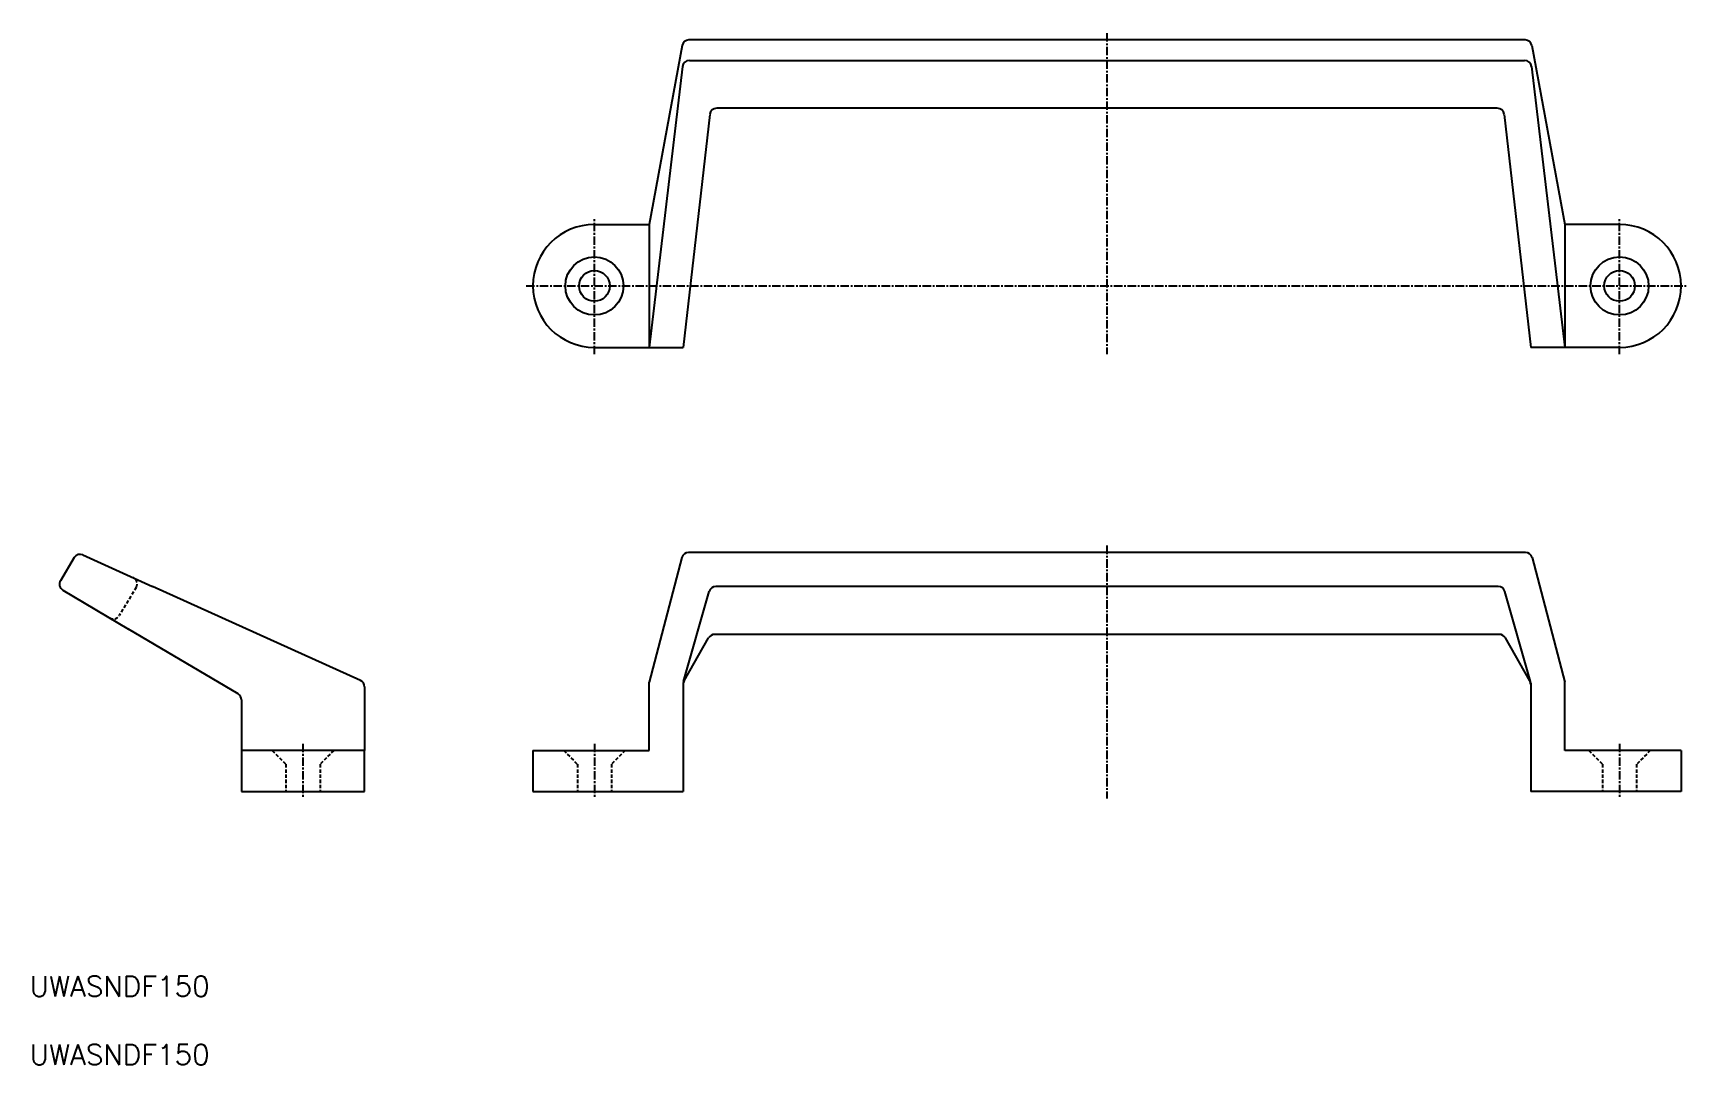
# Model space of a CAD drawing. Extents: x 11 to 253, y 10 to 161.
import ezdxf

# ---------------------------------------------------------------- set-up
doc = ezdxf.new("R2010")
doc.units = 0
doc.linetypes.add('CENTER', pattern=[2, 1.25, -0.25, 0.25, -0.25])
doc.linetypes.add('DASHED', pattern=[0.75, 0.5, -0.25])
doc.layers.get('0').update_dxf_attribs({"linetype": 'CONTINUOUS'})
doc.layers.add('CENTER', color=1, linetype='CENTER')
doc.styles.get("Standard").update_dxf_attribs({"font": 'txt.shx'})

msp = doc.modelspace()

# ---------------------------------------------------------------- linework, layer by layer
at = {"color": 7, "linetype": 'CONTINUOUS'}
for p, q in [((228.82, 160), (106.48, 160)), ((105.5, 159.18), (100.65, 133)), ((229.8, 159.18), (234.65, 133)), ((105.55, 156.12), (100.65, 115)), ((106.54, 157), (228.76, 157)), ((229.76, 156.12), (234.65, 115)), ((109.55, 149.11), (105.65, 115)), ((224.76, 150), (110.54, 150)), ((225.75, 149.11), (229.65, 115)), ((92.65, 133), (100.65, 133)), ((100.65, 133), (100.65, 115)), ((242.65, 133), (234.65, 133)), ((234.65, 133), (234.65, 115)), ((92.65, 115), (100.65, 115)), ((100.65, 115), (105.65, 115)), ((234.65, 115), (229.65, 115)), ((242.65, 115), (234.65, 115)), ((228.88, 85), (106.42, 85)), ((16.54, 84.24), (14.52, 80.86)), ((17.81, 84.63), (27.99, 80.03)), ((105.45, 84.25), (100.65, 66)), ((229.85, 84.25), (234.65, 66)), ((58.41, 66.27), (27.99, 80.03)), ((224.9, 80), (110.41, 80)), ((14.87, 79.49), (24.49, 73.78)), ((105.69, 66.13), (109.44, 79.27)), ((229.61, 66.13), (225.86, 79.27)), ((40.51, 64.29), (24.49, 73.78)), ((225.07, 73), (110.23, 73)), ((105.78, 66.23), (109.36, 72.5)), ((229.52, 66.23), (225.94, 72.5)), ((100.65, 56), (100.65, 66)), ((105.65, 65.86), (105.65, 50)), ((229.65, 65.86), (229.65, 50)), ((234.65, 56), (234.65, 66)), ((41, 63.43), (41, 56)), ((59, 65.35), (59, 56)), ((59, 56), (41, 56)), ((41, 56), (41, 50)), ((59, 50), (59, 56)), ((83.65, 56), (100.65, 56)), ((83.65, 56), (83.65, 50)), ((251.65, 56), (234.65, 56)), ((251.65, 56), (251.65, 50)), ((41, 50), (59, 50)), ((83.65, 50), (105.65, 50)), ((251.65, 50), (229.65, 50))]:
    msp.add_line(p, q, dxfattribs=at)
at = {"color": 3, "linetype": 'DASHED'}
for p, q in [((25.59, 79.89), (23.11, 75.75)), ((45.5, 56), (47.5, 54)), ((54.5, 56), (52.5, 54)), ((88.15, 56), (90.15, 54)), ((97.15, 56), (95.15, 54)), ((238.15, 56), (240.15, 54)), ((247.15, 56), (245.15, 54)), ((47.5, 54), (47.5, 50)), ((52.5, 54), (52.5, 50)), ((90.15, 54), (90.15, 50)), ((95.15, 54), (95.15, 50)), ((240.15, 54), (240.15, 50)), ((245.15, 54), (245.15, 50))]:
    msp.add_line(p, q, dxfattribs=at)
at = {"color": 7, "linetype": 'CONTINUOUS'}
for centre, radius in [((92.65, 124), 4.25), ((92.65, 124), 2.25), ((242.65, 124), 4.25), ((242.65, 124), 2.25)]:
    msp.add_circle(centre, radius, dxfattribs=at)
for centre, radius, start, end in [((106.48, 159), 1, 90, 169.5085), ((228.82, 159), 1, 10.4915, 90), ((106.54, 156), 1, 90, 173.211), ((228.76, 156), 1, 6.789, 90), ((110.54, 149), 1, 90, 173.4802), ((224.76, 149), 1, 6.5198, 90), ((92.65, 124), 9, 90, 270), ((242.65, 124), 9, 270, 90), ((106.42, 84), 1, 90, 165.2564), ((228.88, 84), 1, 14.7436, 90), ((17.4, 83.72), 1, 65.6589, 149.0362), ((15.37, 80.35), 1, 149.0362, 239.3493), ((110.41, 79), 1, 90, 164.0546), ((224.9, 79), 1, 15.9454, 90), ((110.23, 72), 1, 90, 150.2551), ((225.07, 72), 1, 29.7449, 90), ((58, 65.35), 1, 0, 65.6589), ((106.65, 65.73), 1, 150.2551, 180), ((106.65, 65.73), 1, 150.2551, 180), ((106.65, 65.86), 1, 164.0546, 180), ((106.65, 65.86), 1, 164.0546, 180), ((228.65, 65.73), 1, 0, 29.7449), ((228.65, 65.73), 1, 0, 29.7449), ((228.65, 65.86), 1, 0, 15.9454), ((228.65, 65.86), 1, 0, 15.9454), ((40, 63.43), 1, 0, 59.3493)]:
    msp.add_arc(centre, radius, start, end, dxfattribs=at)
at = {"color": 3, "linetype": 'DASHED'}
for centre, start, end in [((24.74, 80.4), 329.0362, 65.6589), ((22.26, 76.27), 239.3493, 329.0362)]:
    msp.add_arc(centre, 1, start, end, dxfattribs=at)
at = {"layer": 'CENTER', "color": 1, "linetype": 'CENTER'}
for p, q in [((167.65, 161), (167.65, 114)), ((92.65, 114), (92.65, 134)), ((242.65, 114), (242.65, 134)), ((82.65, 124), (252.65, 124)), ((167.65, 86), (167.65, 49)), ((50, 57), (50, 49)), ((92.65, 57), (92.65, 49)), ((242.65, 57), (242.65, 49))]:
    msp.add_line(p, q, dxfattribs=at)

# ---------------------------------------------------------------- texts
at = {"color": 7, "linetype": 'CONTINUOUS'}
for p in [(10, 20), (10, 10)]:
    msp.add_text('UWASNDF150', height=3, dxfattribs=at).set_placement(p)

doc.saveas('drawing.dxf')
